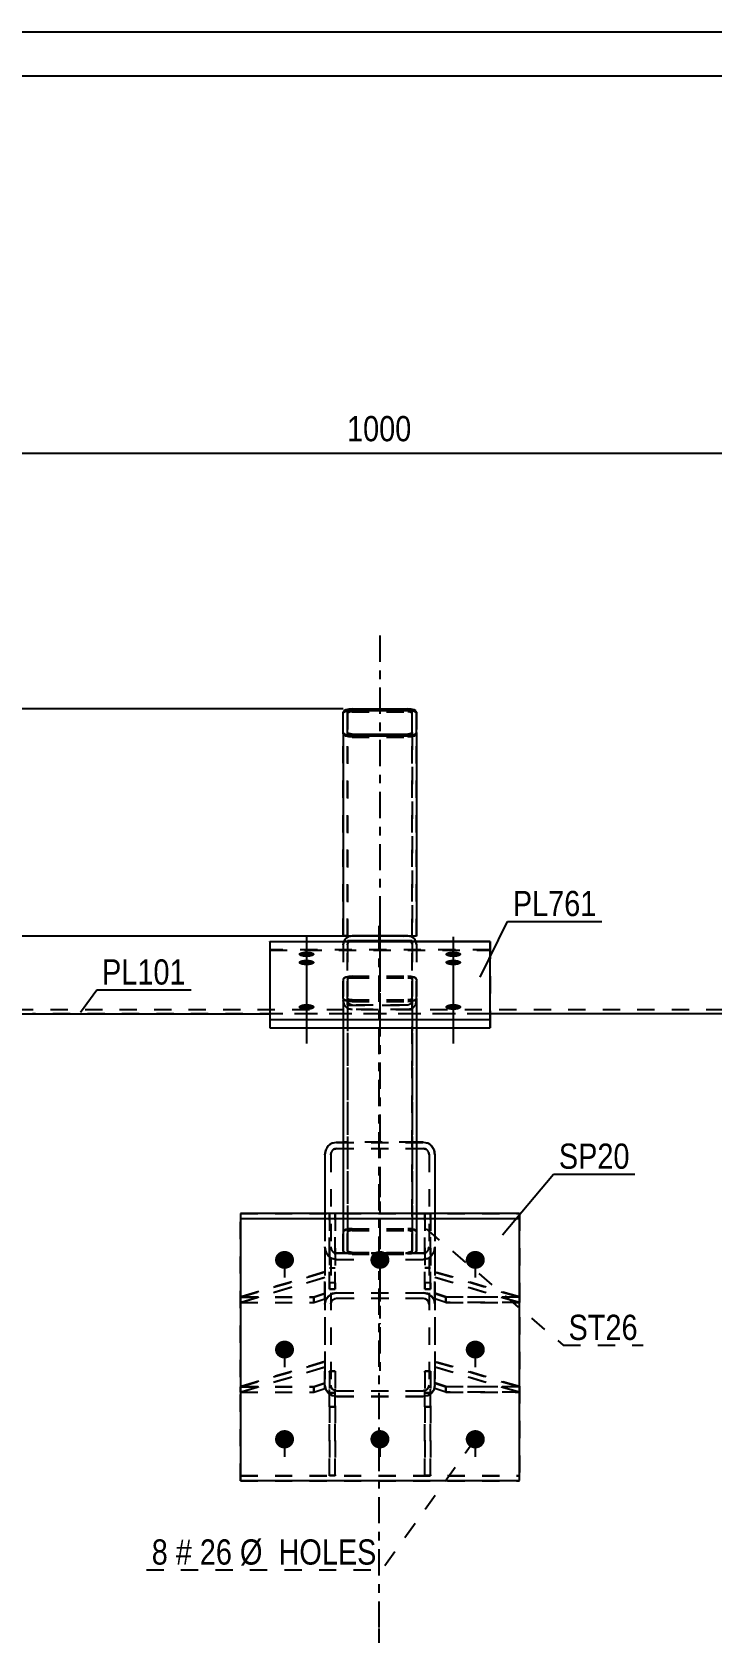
# Model space of a CAD drawing. Header units: millimetres. Extents: x -160 to 681, y -274 to 320.
# Drawn here: x -39.4 to 37.8, y 138.3 to 320 of the extents above; entities that cross this region are included whole.
import ezdxf

# ---------------------------------------------------------------- set-up
doc = ezdxf.new("R2010")
doc.units = ezdxf.units.MM
doc.linetypes.add('DXK_LINE_DOT2', pattern=[3.9198, 1.9599, -1.9599])
doc.linetypes.add('DXK_LINE_DOT3', pattern=[5.9187, 2.979, -0.9799, 0.9799, -0.9799])
doc.styles.add('Arial Narrow', font='ARIALN.TTF', dxfattribs={"height": 0.2})

# ---------------------------------------------------------------- blocks, each defined once
blk = doc.blocks.new('Unknown-284857079-1134')
at = {"color": 5, "linetype": 'Continuous'}
for p, q in [((680.94, 319.99), (-160.06, 319.99)), ((675.94, 314.99), (-155.06, 314.99))]:
    blk.add_line(p, q, dxfattribs=at)
blk = doc.blocks.new('Part-284857079-4308 - 4104')
at = {"color": 7, "linetype": 'DXK_LINE_DOT3'}
for p, q in [((0, 138.88), (0, 218.55)), ((0, 41.77), (0, 138.78))]:
    blk.add_line(p, q, dxfattribs=at)
at = {"color": 7, "linetype": 'DXK_LINE_DOT2'}
for p, q in [((-40.5, 208.55), (-39.37, 208.55)), ((12.58, 208.55), (-12.42, 208.55))]:
    blk.add_line(p, q, dxfattribs=at)
at = {"color": 2, "linetype": 'Continuous'}
for p, q in [((-39.37, 208.55), (-37.67, 208.55)), ((-37.67, 208.55), (-12.42, 208.55)), ((39.37, 208.55), (12.58, 208.55))]:
    blk.add_line(p, q, dxfattribs=at)
blk = doc.blocks.new('Part-284857079-4116 - 4104')
at = {"color": 2, "linetype": 'Continuous'}
for p, q in [((15.91, 185.89), (-15.76, 185.89)), ((-15.76, 185.89), (-15.76, 155.56)), ((15.91, 155.56), (15.91, 185.89)), ((-15.76, 185.32), (15.91, 185.32)), ((-15.76, 155.56), (15.91, 155.56))]:
    blk.add_line(p, q, dxfattribs=at)
at = {"color": 7, "linetype": 'DXK_LINE_DOT2'}
blk.add_line((-15.76, 156.13), (15.91, 156.13), dxfattribs=at)
blk = doc.blocks.new('Bolt-284857079-4117 - 4104')
at = {"linetype": 'Continuous'}
for points in [[(-10.76, 181.64), (-10.53, 181.61), (-10.32, 181.55), (-10.12, 181.44), (-9.95, 181.3), (-9.82, 181.13), (-9.73, 180.93), (-9.68, 180.72), (-9.68, 180.51), (-9.73, 180.3), (-9.82, 180.11), (-9.95, 179.94), (-10.12, 179.79), (-10.32, 179.69), (-10.53, 179.62), (-10.76, 179.6), (-10.98, 179.62), (-11.2, 179.69), (-11.39, 179.79), (-11.56, 179.94), (-11.7, 180.11), (-11.79, 180.3), (-11.83, 180.51), (-11.83, 180.72), (-11.79, 180.93), (-11.7, 181.13), (-11.56, 181.3), (-11.39, 181.44), (-11.2, 181.55), (-10.98, 181.61)], [(0.08, 181.64), (0.3, 181.61), (0.52, 181.55), (0.71, 181.44), (0.88, 181.3), (1.01, 181.13), (1.11, 180.93), (1.15, 180.72), (1.15, 180.51), (1.11, 180.3), (1.01, 180.11), (0.88, 179.94), (0.71, 179.79), (0.52, 179.69), (0.3, 179.62), (0.08, 179.6), (-0.15, 179.62), (-0.36, 179.69), (-0.56, 179.79), (-0.73, 179.94), (-0.86, 180.11), (-0.95, 180.3), (-1, 180.51), (-1, 180.72), (-0.95, 180.93), (-0.86, 181.13), (-0.73, 181.3), (-0.56, 181.44), (-0.36, 181.55), (-0.15, 181.61)], [(10.91, 181.64), (11.13, 181.61), (11.35, 181.55), (11.55, 181.44), (11.71, 181.3), (11.85, 181.13), (11.94, 180.93), (11.99, 180.72), (11.99, 180.51), (11.94, 180.3), (11.85, 180.11), (11.71, 179.94), (11.55, 179.79), (11.35, 179.69), (11.13, 179.62), (10.91, 179.6), (10.68, 179.62), (10.47, 179.69), (10.27, 179.79), (10.1, 179.94), (9.97, 180.11), (9.88, 180.3), (9.83, 180.51), (9.83, 180.72), (9.88, 180.93), (9.97, 181.13), (10.1, 181.3), (10.27, 181.44), (10.47, 181.55), (10.68, 181.61)], [(-10.76, 171.46), (-10.53, 171.43), (-10.32, 171.37), (-10.12, 171.26), (-9.95, 171.12), (-9.82, 170.95), (-9.73, 170.75), (-9.68, 170.54), (-9.68, 170.33), (-9.73, 170.12), (-9.82, 169.93), (-9.95, 169.76), (-10.12, 169.61), (-10.32, 169.51), (-10.53, 169.44), (-10.76, 169.42), (-10.98, 169.44), (-11.2, 169.51), (-11.39, 169.61), (-11.56, 169.76), (-11.7, 169.93), (-11.79, 170.12), (-11.83, 170.33), (-11.83, 170.54), (-11.79, 170.75), (-11.7, 170.95), (-11.56, 171.12), (-11.39, 171.26), (-11.2, 171.37), (-10.98, 171.43)], [(10.91, 171.46), (11.13, 171.43), (11.35, 171.37), (11.55, 171.26), (11.71, 171.12), (11.85, 170.95), (11.94, 170.75), (11.99, 170.54), (11.99, 170.33), (11.94, 170.12), (11.85, 169.93), (11.71, 169.76), (11.55, 169.61), (11.35, 169.51), (11.13, 169.44), (10.91, 169.42), (10.68, 169.44), (10.47, 169.51), (10.27, 169.61), (10.1, 169.76), (9.97, 169.93), (9.88, 170.12), (9.83, 170.33), (9.83, 170.54), (9.88, 170.75), (9.97, 170.95), (10.1, 171.12), (10.27, 171.26), (10.47, 171.37), (10.68, 171.43)], [(-10.76, 161.3), (-10.53, 161.28), (-10.32, 161.21), (-10.12, 161.1), (-9.95, 160.96), (-9.82, 160.78), (-9.73, 160.58), (-9.68, 160.37), (-9.68, 160.15), (-9.73, 159.94), (-9.82, 159.74), (-9.95, 159.56), (-10.12, 159.41), (-10.32, 159.3), (-10.53, 159.24), (-10.76, 159.21), (-10.98, 159.24), (-11.2, 159.3), (-11.39, 159.41), (-11.56, 159.56), (-11.7, 159.74), (-11.79, 159.94), (-11.83, 160.15), (-11.83, 160.37), (-11.79, 160.58), (-11.7, 160.78), (-11.56, 160.96), (-11.39, 161.1), (-11.2, 161.21), (-10.98, 161.28)], [(0.08, 161.3), (0.3, 161.28), (0.52, 161.21), (0.71, 161.1), (0.88, 160.96), (1.01, 160.78), (1.11, 160.58), (1.15, 160.37), (1.15, 160.15), (1.11, 159.94), (1.01, 159.74), (0.88, 159.56), (0.71, 159.41), (0.52, 159.3), (0.3, 159.24), (0.08, 159.21), (-0.15, 159.24), (-0.36, 159.3), (-0.56, 159.41), (-0.73, 159.56), (-0.86, 159.74), (-0.95, 159.94), (-1, 160.15), (-1, 160.37), (-0.95, 160.58), (-0.86, 160.78), (-0.73, 160.96), (-0.56, 161.1), (-0.36, 161.21), (-0.15, 161.28)], [(10.91, 161.3), (11.13, 161.28), (11.35, 161.21), (11.55, 161.1), (11.71, 160.96), (11.85, 160.78), (11.94, 160.58), (11.99, 160.37), (11.99, 160.15), (11.94, 159.94), (11.85, 159.74), (11.71, 159.56), (11.55, 159.41), (11.35, 159.3), (11.13, 159.24), (10.91, 159.21), (10.68, 159.24), (10.47, 159.3), (10.27, 159.41), (10.1, 159.56), (9.97, 159.74), (9.88, 159.94), (9.83, 160.15), (9.83, 160.37), (9.88, 160.58), (9.97, 160.78), (10.1, 160.96), (10.27, 161.1), (10.47, 161.21), (10.68, 161.28)]]:
    blk.add_hatch(color=1, dxfattribs=at).paths.add_polyline_path(points)
at = {"color": 1, "linetype": 'Continuous'}
for p, q in [((-10.76, 181.62), (-10.76, 178.62)), ((0.08, 181.62), (0.08, 178.62)), ((10.91, 181.62), (10.91, 178.62)), ((-10.76, 171.44), (-10.76, 168.44)), ((10.91, 171.44), (10.91, 168.44)), ((-10.76, 161.26), (-10.76, 158.26)), ((0.08, 161.26), (0.08, 158.26)), ((10.91, 161.26), (10.91, 158.26))]:
    blk.add_line(p, q, dxfattribs=at)
blk = doc.blocks.new('Part-284857079-4194 - 4104')
at = {"color": 2, "linetype": 'Continuous'}
for p, q in [((-6.17, 192.56), (-6.07, 193.11)), ((-5.35, 193.87), (-4.84, 193.98)), ((-4.84, 193.98), (-4.09, 193.98)), ((4.99, 193.98), (4.24, 193.98)), ((4.99, 193.98), (5.5, 193.87)), ((6.22, 193.11), (6.33, 192.56)), ((-6.17, 192.56), (-6.17, 185.89)), ((6.33, 192.56), (6.33, 185.89))]:
    blk.add_line(p, q, dxfattribs=at)
at = {"color": 7, "linetype": 'DXK_LINE_DOT2'}
for p, q in [((-5.46, 192.84), (-5.51, 192.56)), ((-4.84, 193.27), (-5.1, 193.22)), ((-4.84, 193.27), (4.99, 193.27)), ((4.24, 193.98), (-4.09, 193.98)), ((5.25, 193.22), (4.99, 193.27)), ((5.66, 192.56), (5.61, 192.84)), ((-5.51, 192.56), (-5.51, 166.39)), ((5.66, 192.56), (5.66, 166.39)), ((-6.17, 185.89), (-6.17, 166.39)), ((6.33, 185.89), (6.33, 166.39)), ((-6.07, 181.56), (-6.17, 182.1)), ((-5.51, 182.1), (-5.46, 181.83)), ((5.61, 181.83), (5.66, 182.1)), ((6.33, 182.1), (6.22, 181.56)), ((-4.84, 180.68), (-5.35, 180.79)), ((-5.1, 181.44), (-4.84, 181.39)), ((4.99, 181.39), (-4.84, 181.39)), ((-4.84, 180.68), (4.99, 180.68)), ((4.99, 181.39), (5.25, 181.44)), ((5.5, 180.79), (4.99, 180.68)), ((-5.78, 176.51), (-6.07, 176.11)), ((-5.35, 176.79), (-5.78, 176.51)), ((-4.84, 176.88), (-5.35, 176.79)), ((-4.84, 176.88), (4.99, 176.88)), ((5.5, 176.79), (4.99, 176.88)), ((5.94, 176.51), (5.5, 176.79)), ((6.22, 176.11), (5.94, 176.51)), ((-6.07, 176.11), (-6.17, 175.63)), ((-5.51, 175.63), (-5.46, 175.87)), ((-5.46, 175.87), (-5.31, 176.07)), ((-5.31, 176.07), (-5.1, 176.21)), ((-5.1, 176.21), (-4.84, 176.26)), ((-4.84, 176.26), (4.99, 176.26)), ((4.99, 176.26), (5.25, 176.21)), ((5.25, 176.21), (5.46, 176.07)), ((5.46, 176.07), (5.61, 175.87)), ((5.61, 175.87), (5.66, 175.63)), ((6.33, 175.63), (6.22, 176.11)), ((-6.17, 166.39), (-6.07, 165.91)), ((-6.07, 165.91), (-5.78, 165.5)), ((-5.78, 165.5), (-5.35, 165.23)), ((-5.46, 166.15), (-5.51, 166.39)), ((-5.31, 165.95), (-5.46, 166.15)), ((-5.1, 165.81), (-5.31, 165.95)), ((-4.84, 165.76), (-5.1, 165.81)), ((-4.84, 165.76), (4.99, 165.76)), ((5.25, 165.81), (4.99, 165.76)), ((5.46, 165.95), (5.25, 165.81)), ((5.61, 166.15), (5.46, 165.95)), ((5.5, 165.23), (5.94, 165.5)), ((5.66, 166.39), (5.61, 166.15)), ((5.94, 165.5), (6.22, 165.91)), ((6.22, 165.91), (6.33, 166.39)), ((-5.35, 165.23), (-4.84, 165.14)), ((-4.84, 165.14), (4.99, 165.14)), ((4.99, 165.14), (5.5, 165.23))]:
    blk.add_line(p, q, dxfattribs=at)
at = {"color": 2, "linetype": 'Continuous'}
for centre, start, end in [((-4.78, 192.62), 114.32, 159.2417), ((4.93, 192.62), 20.7583, 65.68)]:
    blk.add_arc(centre, 1.38, start, end, dxfattribs=at)
at = {"color": 7, "linetype": 'DXK_LINE_DOT2'}
for centre, radius, start, end in [((-4.81, 192.59), 0.69, 114.32, 159.2417), ((4.96, 192.59), 0.69, 20.7583, 65.68), ((-4.81, 182.07), 0.69, 200.7583, 245.68), ((4.96, 182.07), 0.69, 294.32, 339.2417), ((-4.78, 182.05), 1.38, 200.7583, 245.68), ((4.93, 182.05), 1.38, 294.32, 339.2417)]:
    blk.add_arc(centre, radius, start, end, dxfattribs=at)
blk = doc.blocks.new('Part-284857079-4362 - 4104')
at = {"color": 7, "linetype": 'DXK_LINE_DOT2'}
for p, q in [((-6.17, 169.08), (-15.76, 166.23)), ((-6.17, 166.03), (-6.17, 169.08)), ((-15.76, 165.61), (-6.17, 168.46)), ((-15.76, 166.23), (-7.42, 166.23)), ((-15.76, 166.23), (-15.76, 165.61)), ((-15.76, 165.61), (-7.42, 165.61)), ((-7.42, 166.23), (-6.17, 166.66)), ((-7.42, 166.23), (-7.42, 165.61)), ((-7.42, 165.61), (-6.17, 166.03))]:
    blk.add_line(p, q, dxfattribs=at)
blk = doc.blocks.new('Bolt-284857079-4241 - 4104')
at = {"color": 1, "linetype": 'DXK_LINE_DOT2'}
for p, q in [((-10.76, 181.6), (-10.76, 178.61)), ((0.08, 181.6), (0.08, 178.61)), ((10.91, 181.6), (10.91, 178.61)), ((-10.76, 171.42), (-10.76, 168.43)), ((10.91, 171.42), (10.91, 168.43)), ((-10.76, 161.24), (-10.76, 158.25)), ((0.08, 161.24), (0.08, 158.25)), ((10.91, 161.24), (10.91, 158.25))]:
    blk.add_line(p, q, dxfattribs=at)
blk = doc.blocks.new('Part-284857079-4430 - 4104')
at = {"color": 2, "linetype": 'Continuous'}
for p, q in [((-12.42, 216.74), (-4.02, 216.74)), ((-12.42, 216.73), (-12.42, 216.74)), ((12.58, 216.74), (4.17, 216.74)), ((12.58, 216.73), (12.58, 216.74))]:
    blk.add_line(p, q, dxfattribs=at)
at = {"color": 7, "linetype": 'DXK_LINE_DOT2'}
for p, q in [((-12.42, 216.74), (-12.42, 206.96)), ((4.17, 216.74), (-4.02, 216.74)), ((12.58, 216.74), (12.58, 206.96)), ((12.58, 215.8), (-12.42, 215.8)), ((-12.42, 207.9), (12.58, 207.9)), ((-12.42, 206.96), (12.58, 206.96))]:
    blk.add_line(p, q, dxfattribs=at)
blk = doc.blocks.new('Part-284857079-4321 - 4104')
at = {"color": 7, "linetype": 'DXK_LINE_DOT2'}
for p, q in [((-15.76, 155.54), (-15.76, 185.87)), ((-15.76, 185.87), (15.91, 185.87)), ((15.91, 185.87), (15.91, 155.54)), ((-15.76, 185.3), (15.91, 185.3)), ((-15.76, 156.11), (15.91, 156.11)), ((-15.76, 155.54), (15.91, 155.54))]:
    blk.add_line(p, q, dxfattribs=at)
blk = doc.blocks.new('Part-284857079-4452 - 4104')
at = {"color": 2, "linetype": 'Continuous'}
for p, q in [((-3.59, 216.73), (-3.59, 216.89)), ((-3.59, 216.89), (3.74, 216.89)), ((3.74, 216.89), (3.74, 216.73))]:
    blk.add_line(p, q, dxfattribs=at)
at = {"color": 7, "linetype": 'DXK_LINE_DOT2'}
for p, q in [((-3.59, 216.73), (-3.59, 209.55)), ((3.74, 216.73), (3.74, 209.55)), ((-3.55, 209.55), (-3.59, 209.55)), ((-3.59, 209.55), (3.74, 209.55))]:
    blk.add_line(p, q, dxfattribs=at)
blk = doc.blocks.new('Part-284857079-4323 - 4104')
at = {"color": 7, "linetype": 'DXK_LINE_DOT2'}
for p, q in [((-6.07, 193.09), (-6.17, 192.55)), ((-5.51, 192.55), (-5.46, 192.82)), ((-4.84, 193.96), (-5.35, 193.86)), ((-5.1, 193.2), (-4.84, 193.25)), ((-4.84, 193.96), (4.99, 193.96)), ((-4.84, 193.25), (4.99, 193.25)), ((5.5, 193.86), (4.99, 193.96)), ((4.99, 193.25), (5.25, 193.2)), ((5.61, 192.82), (5.66, 192.55)), ((6.33, 192.55), (6.22, 193.09)), ((-6.17, 192.55), (-6.17, 166.37)), ((-5.51, 192.55), (-5.51, 166.37)), ((5.66, 192.55), (5.66, 166.37)), ((6.33, 192.55), (6.33, 166.37)), ((-6.17, 182.08), (-6.07, 181.54)), ((-5.46, 181.81), (-5.51, 182.08)), ((5.66, 182.08), (5.61, 181.81)), ((6.22, 181.54), (6.33, 182.08)), ((-5.35, 180.77), (-4.84, 180.66)), ((-4.84, 181.37), (-5.1, 181.43)), ((-4.84, 181.37), (4.99, 181.37)), ((-4.84, 180.66), (4.99, 180.66)), ((5.25, 181.43), (4.99, 181.37)), ((4.99, 180.66), (5.5, 180.77)), ((-6.07, 176.09), (-5.78, 176.5)), ((-5.78, 176.5), (-5.35, 176.77)), ((-5.35, 176.77), (-4.84, 176.86)), ((-4.84, 176.86), (4.99, 176.86)), ((4.99, 176.86), (5.5, 176.77)), ((5.5, 176.77), (5.94, 176.5)), ((5.94, 176.5), (6.22, 176.09)), ((-6.17, 175.61), (-6.07, 176.09)), ((-5.46, 175.85), (-5.51, 175.61)), ((-5.31, 176.05), (-5.46, 175.85)), ((-5.1, 176.19), (-5.31, 176.05)), ((-4.84, 176.24), (-5.1, 176.19)), ((4.99, 176.24), (-4.84, 176.24)), ((5.25, 176.19), (4.99, 176.24)), ((5.46, 176.05), (5.25, 176.19)), ((5.61, 175.85), (5.46, 176.05)), ((5.66, 175.61), (5.61, 175.85)), ((6.22, 176.09), (6.33, 175.61)), ((-6.07, 165.89), (-6.17, 166.37)), ((-5.78, 165.48), (-6.07, 165.89)), ((-5.35, 165.21), (-5.78, 165.48)), ((-5.51, 166.37), (-5.46, 166.13)), ((-5.46, 166.13), (-5.31, 165.93)), ((-5.31, 165.93), (-5.1, 165.79)), ((-5.1, 165.79), (-4.84, 165.74)), ((-4.84, 165.74), (4.99, 165.74)), ((4.99, 165.74), (5.25, 165.79)), ((5.25, 165.79), (5.46, 165.93)), ((5.46, 165.93), (5.61, 166.13)), ((5.94, 165.48), (5.5, 165.21)), ((5.61, 166.13), (5.66, 166.37)), ((6.22, 165.89), (5.94, 165.48)), ((6.33, 166.37), (6.22, 165.89)), ((-4.84, 165.12), (-5.35, 165.21)), ((-4.84, 165.12), (4.99, 165.12)), ((5.5, 165.21), (4.99, 165.12))]:
    blk.add_line(p, q, dxfattribs=at)
at = {"color": 7, "linetype": 'DXK_LINE_DOT3'}
blk.add_line((0.08, 190.73), (0.08, 167.57), dxfattribs=at)
at = {"color": 7, "linetype": 'DXK_LINE_DOT2'}
for centre, radius, start, end in [((-4.78, 192.6), 1.38, 114.32, 159.2417), ((-4.81, 192.57), 0.69, 114.32, 159.2417), ((4.96, 192.57), 0.69, 20.7583, 65.68), ((4.93, 192.6), 1.38, 20.7583, 65.68), ((-4.81, 182.05), 0.69, 200.7583, 245.68), ((4.96, 182.05), 0.69, 294.32, 339.2417), ((-4.78, 182.03), 1.38, 200.7583, 245.68), ((4.93, 182.03), 1.38, 294.32, 339.2417)]:
    blk.add_arc(centre, radius, start, end, dxfattribs=at)
blk = doc.blocks.new('Part-284857079-4338 - 4104')
at = {"color": 7, "linetype": 'DXK_LINE_DOT2'}
for p, q in [((-41.25, 209.05), (41.25, 209.05)), ((39.37, 208.55), (-39.37, 208.55))]:
    blk.add_line(p, q, dxfattribs=at)
at = {"color": 2, "linetype": 'Continuous'}
blk.add_line((-41.25, 208.55), (-39.37, 208.55), dxfattribs=at)
blk = doc.blocks.new('Part-284857079-4347 - 4104')
at = {"color": 7, "linetype": 'DXK_LINE_DOT2'}
for p, q in [((5.16, 156.11), (5.16, 167.97)), ((5.16, 167.97), (5.83, 167.97)), ((5.83, 167.97), (5.83, 156.11)), ((5.16, 165.54), (5.83, 165.54)), ((5.16, 163.94), (5.83, 163.94)), ((5.83, 156.11), (5.16, 156.11))]:
    blk.add_line(p, q, dxfattribs=at)
blk = doc.blocks.new('Part-284857079-4348 - 4104')
at = {"color": 7, "linetype": 'DXK_LINE_DOT2'}
for p, q in [((-5.67, 156.11), (-5.67, 167.97)), ((-5.67, 167.97), (-5.01, 167.97)), ((-5.01, 167.97), (-5.01, 156.11)), ((-5.67, 165.54), (-5.01, 165.54)), ((-5.67, 163.94), (-5.01, 163.94)), ((-5.01, 156.11), (-5.67, 156.11))]:
    blk.add_line(p, q, dxfattribs=at)
blk = doc.blocks.new('Part-284857079-4361 - 4104')
at = {"color": 7, "linetype": 'DXK_LINE_DOT2'}
for p, q in [((-6.17, 179.26), (-15.76, 176.41)), ((-15.76, 175.79), (-6.17, 178.64)), ((-6.17, 176.21), (-6.17, 179.26)), ((-15.76, 176.41), (-7.42, 176.41)), ((-15.76, 176.41), (-15.76, 175.79)), ((-7.42, 176.41), (-6.17, 176.84)), ((-7.42, 176.41), (-7.42, 175.79)), ((-15.76, 175.79), (-7.42, 175.79)), ((-7.42, 175.79), (-6.17, 176.21))]:
    blk.add_line(p, q, dxfattribs=at)
blk = doc.blocks.new('Part-284857079-4363 - 4104')
at = {"color": 2, "linetype": 'Continuous'}
blk.add_line((-5.01, 185.89), (-5.67, 185.89), dxfattribs=at)
at = {"color": 7, "linetype": 'DXK_LINE_DOT2'}
for p, q in [((-5.67, 185.89), (-5.67, 177.31)), ((-5.01, 177.31), (-5.01, 185.89)), ((-5.67, 179.73), (-5.01, 179.73)), ((-5.67, 178.06), (-5.01, 178.06)), ((-5.67, 177.31), (-5.01, 177.31))]:
    blk.add_line(p, q, dxfattribs=at)
blk = doc.blocks.new('Part-284857079-4364 - 4104')
at = {"color": 2, "linetype": 'Continuous'}
blk.add_line((5.83, 185.89), (5.16, 185.89), dxfattribs=at)
at = {"color": 7, "linetype": 'DXK_LINE_DOT2'}
for p, q in [((5.16, 185.89), (5.16, 177.31)), ((5.83, 177.31), (5.83, 185.89)), ((5.16, 179.73), (5.83, 179.73)), ((5.16, 178.06), (5.83, 178.06)), ((5.16, 177.31), (5.83, 177.31))]:
    blk.add_line(p, q, dxfattribs=at)
blk = doc.blocks.new('Part-284857079-4365 - 4104')
at = {"color": 7, "linetype": 'DXK_LINE_DOT2'}
for p, q in [((-5.01, 167.99), (-5.67, 167.99)), ((-5.67, 167.99), (-5.67, 156.13)), ((-5.01, 156.13), (-5.01, 167.99)), ((-5.67, 165.56), (-5.01, 165.56)), ((-5.67, 163.96), (-5.01, 163.96)), ((-5.01, 156.13), (-5.67, 156.13))]:
    blk.add_line(p, q, dxfattribs=at)
blk = doc.blocks.new('Part-284857079-4366 - 4104')
at = {"color": 7, "linetype": 'DXK_LINE_DOT2'}
for p, q in [((5.83, 167.99), (5.16, 167.99)), ((5.16, 167.99), (5.16, 156.13)), ((5.83, 156.13), (5.83, 167.99)), ((5.16, 165.56), (5.83, 165.56)), ((5.16, 163.96), (5.83, 163.96)), ((5.83, 156.13), (5.16, 156.13))]:
    blk.add_line(p, q, dxfattribs=at)
blk = doc.blocks.new('Bolt-284857079-4384 - 4104')
at = {"linetype": 'Continuous'}
blk.add_hatch(color=1, dxfattribs=at).paths.add_polyline_path([(8.41, 214.7), (8.6, 214.69), (8.78, 214.67), (8.95, 214.64), (9.09, 214.59), (9.2, 214.54), (9.28, 214.48), (9.32, 214.41), (9.32, 214.34), (9.28, 214.28), (9.2, 214.21), (9.09, 214.16), (8.95, 214.11), (8.78, 214.08), (8.6, 214.06), (8.41, 214.05), (8.22, 214.06), (8.04, 214.08), (7.87, 214.11), (7.73, 214.16), (7.62, 214.21), (7.54, 214.28), (7.5, 214.34), (7.5, 214.41), (7.54, 214.48), (7.62, 214.54), (7.73, 214.59), (7.87, 214.64), (8.04, 214.67), (8.22, 214.69)])
at = {"color": 1, "linetype": 'Continuous'}
blk.add_line((8.41, 217.27), (8.41, 211.17), dxfattribs=at)
at = {"color": 1, "linetype": 'DXK_LINE_DOT2'}
blk.add_line((8.41, 211.28), (8.41, 205.18), dxfattribs=at)
blk = doc.blocks.new('Part-284857079-4395 - 4104')
at = {"color": 7, "linetype": 'DXK_LINE_DOT2'}
for p, q in [((-15.76, 176.39), (-6.17, 179.24)), ((-6.17, 178.62), (-15.76, 175.77)), ((-6.17, 176.19), (-6.17, 179.24)), ((-15.76, 175.77), (-15.76, 176.39)), ((-15.76, 176.39), (-7.42, 176.39)), ((-7.42, 176.39), (-6.17, 176.82)), ((-7.42, 175.77), (-7.42, 176.39)), ((-15.76, 175.77), (-7.42, 175.77)), ((-7.42, 175.77), (-6.17, 176.19))]:
    blk.add_line(p, q, dxfattribs=at)
blk = doc.blocks.new('Part-284857079-4396 - 4104')
at = {"color": 7, "linetype": 'DXK_LINE_DOT2'}
for p, q in [((-15.76, 166.21), (-6.17, 169.06)), ((-6.17, 166.01), (-6.17, 169.06)), ((-6.17, 168.44), (-15.76, 165.59)), ((-15.76, 165.59), (-15.76, 166.21)), ((-15.76, 166.21), (-7.42, 166.21)), ((-15.76, 165.59), (-7.42, 165.59)), ((-7.42, 166.21), (-6.17, 166.64)), ((-7.42, 165.59), (-7.42, 166.21)), ((-7.42, 165.59), (-6.17, 166.01))]:
    blk.add_line(p, q, dxfattribs=at)
blk = doc.blocks.new('Part-284857079-4397 - 4104')
at = {"color": 7, "linetype": 'DXK_LINE_DOT2'}
for p, q in [((6.33, 176.19), (6.33, 179.24)), ((6.33, 179.24), (15.91, 176.39)), ((15.91, 175.77), (6.33, 178.62)), ((6.33, 176.82), (7.58, 176.39)), ((15.91, 176.39), (7.58, 176.39)), ((7.58, 176.39), (7.58, 175.77)), ((15.91, 176.39), (15.91, 175.77)), ((7.58, 175.77), (6.33, 176.19)), ((7.58, 175.77), (15.91, 175.77))]:
    blk.add_line(p, q, dxfattribs=at)
blk = doc.blocks.new('Part-284857079-4398 - 4104')
at = {"color": 7, "linetype": 'DXK_LINE_DOT2'}
for p, q in [((6.33, 166.01), (6.33, 169.06)), ((6.33, 169.06), (15.91, 166.21)), ((15.91, 165.59), (6.33, 168.44)), ((6.33, 166.64), (7.58, 166.21)), ((7.58, 165.59), (6.33, 166.01)), ((15.91, 166.21), (7.58, 166.21)), ((7.58, 166.21), (7.58, 165.59)), ((7.58, 165.59), (15.91, 165.59)), ((15.91, 166.21), (15.91, 165.59))]:
    blk.add_line(p, q, dxfattribs=at)
blk = doc.blocks.new('Part-284857079-4399 - 4104')
at = {"color": 7, "linetype": 'DXK_LINE_DOT2'}
for p, q in [((5.16, 177.29), (5.16, 185.87)), ((5.16, 185.87), (5.83, 185.87)), ((5.83, 185.87), (5.83, 177.29)), ((5.83, 179.71), (5.16, 179.71)), ((5.16, 178.04), (5.83, 178.04)), ((5.83, 177.29), (5.16, 177.29))]:
    blk.add_line(p, q, dxfattribs=at)
blk = doc.blocks.new('Part-284857079-4400 - 4104')
at = {"color": 7, "linetype": 'DXK_LINE_DOT2'}
for p, q in [((-5.67, 177.29), (-5.67, 185.87)), ((-5.01, 185.87), (-5.67, 185.87)), ((-5.01, 185.87), (-5.01, 177.29)), ((-5.67, 179.71), (-5.01, 179.71)), ((-5.67, 178.04), (-5.01, 178.04)), ((-5.01, 177.29), (-5.67, 177.29))]:
    blk.add_line(p, q, dxfattribs=at)
blk = doc.blocks.new('Part-284857079-4405 - 4104')
at = {"color": 7, "linetype": 'DXK_LINE_DOT2'}
for p, q in [((6.33, 176.21), (6.33, 179.26)), ((15.91, 176.41), (6.33, 179.26)), ((6.33, 178.64), (15.91, 175.79)), ((7.58, 176.41), (6.33, 176.84)), ((7.58, 175.79), (7.58, 176.41)), ((7.58, 176.41), (15.91, 176.41)), ((15.91, 175.79), (15.91, 176.41)), ((7.58, 175.79), (6.33, 176.21)), ((15.91, 175.79), (7.58, 175.79))]:
    blk.add_line(p, q, dxfattribs=at)
blk = doc.blocks.new('Part-284857079-4406 - 4104')
at = {"color": 7, "linetype": 'DXK_LINE_DOT2'}
for p, q in [((6.33, 166.03), (6.33, 169.08)), ((15.91, 166.23), (6.33, 169.08)), ((6.33, 168.46), (15.91, 165.61)), ((7.58, 166.23), (6.33, 166.66)), ((7.58, 165.61), (6.33, 166.03)), ((7.58, 165.61), (7.58, 166.23)), ((7.58, 166.23), (15.91, 166.23)), ((15.91, 165.61), (7.58, 165.61)), ((15.91, 165.61), (15.91, 166.23))]:
    blk.add_line(p, q, dxfattribs=at)
blk = doc.blocks.new('Bolt-284857079-4418 - 4104')
at = {"linetype": 'Continuous'}
for points in [[(8.41, 214.99), (8.22, 214.99), (8.04, 215.01), (7.87, 215.05), (7.73, 215.09), (7.62, 215.15), (7.54, 215.21), (7.5, 215.27), (7.5, 215.34), (7.54, 215.41), (7.62, 215.47), (7.73, 215.52), (7.87, 215.57), (8.04, 215.6), (8.22, 215.62), (8.41, 215.63), (8.6, 215.62), (8.78, 215.6), (8.95, 215.57), (9.09, 215.52), (9.2, 215.47), (9.28, 215.41), (9.32, 215.34), (9.32, 215.27), (9.28, 215.21), (9.2, 215.15), (9.09, 215.09), (8.95, 215.05), (8.78, 215.01), (8.6, 214.99)], [(8.41, 208.98), (8.22, 208.99), (8.04, 209.01), (7.87, 209.04), (7.73, 209.09), (7.62, 209.15), (7.54, 209.22), (7.5, 209.29), (7.5, 209.36), (7.54, 209.43), (7.62, 209.49), (7.73, 209.55), (7.87, 209.6), (8.04, 209.64), (8.22, 209.66), (8.41, 209.67), (8.6, 209.66), (8.78, 209.64), (8.95, 209.6), (9.09, 209.55), (9.2, 209.49), (9.28, 209.43), (9.32, 209.36), (9.32, 209.29), (9.28, 209.22), (9.2, 209.15), (9.09, 209.09), (8.95, 209.04), (8.78, 209.01), (8.6, 208.99)]]:
    blk.add_hatch(color=1, dxfattribs=at).paths.add_polyline_path(points)
at = {"color": 1, "linetype": 'Continuous'}
for p, q in [((8.41, 217.26), (8.41, 211.16)), ((8.41, 211.28), (8.41, 205.17))]:
    blk.add_line(p, q, dxfattribs=at)
blk = doc.blocks.new('Part-284857079-4429 - 4104')
at = {"color": 7, "linetype": 'DXK_LINE_DOT3'}
blk.add_line((0.08, 220.78), (0.08, 173.33), dxfattribs=at)
at = {"color": 7, "linetype": 'DXK_LINE_DOT2'}
for p, q in [((-4.01, 212.6), (-3.8, 212.71)), ((-3.8, 212.71), (-3.47, 212.79)), ((-3.47, 212.79), (-3.09, 212.81)), ((-3.28, 212.63), (-3.44, 212.59)), ((-3.09, 212.64), (-3.28, 212.63)), ((-3.09, 212.81), (3.24, 212.81)), ((-3.09, 212.64), (3.24, 212.64)), ((3.24, 212.81), (3.63, 212.79)), ((3.44, 212.63), (3.24, 212.64)), ((3.6, 212.59), (3.44, 212.63)), ((3.63, 212.79), (3.95, 212.71)), ((3.95, 212.71), (4.17, 212.6)), ((-4.09, 212.47), (-4.01, 212.6)), ((-4.09, 210.3), (-4.09, 212.47)), ((-4.09, 212.47), (-4.09, 183.81)), ((-3.55, 212.54), (-3.59, 212.47)), ((-3.59, 210.3), (-3.59, 212.47)), ((-3.59, 212.47), (-3.59, 183.81)), ((-3.44, 212.59), (-3.55, 212.54)), ((3.71, 212.54), (3.6, 212.59)), ((3.74, 212.47), (3.71, 212.54)), ((3.74, 210.3), (3.74, 212.47)), ((3.74, 212.47), (3.74, 183.81)), ((4.17, 212.6), (4.24, 212.47)), ((4.24, 210.3), (4.24, 212.47)), ((4.24, 212.47), (4.24, 183.81)), ((-4.09, 210.3), (-4.09, 181.64)), ((-4.01, 210.17), (-4.09, 210.3)), ((-3.8, 210.06), (-4.01, 210.17)), ((-3.47, 209.99), (-3.8, 210.06)), ((-3.59, 210.3), (-3.59, 181.64)), ((-3.59, 210.3), (-3.55, 210.24)), ((-3.55, 210.24), (-3.44, 210.18)), ((-3.09, 209.96), (-3.47, 209.99)), ((-3.44, 210.18), (-3.28, 210.15)), ((-3.28, 210.15), (-3.09, 210.13)), ((-3.09, 210.13), (3.24, 210.13)), ((-3.09, 209.96), (3.24, 209.96)), ((3.24, 210.13), (3.44, 210.15)), ((3.63, 209.99), (3.24, 209.96)), ((3.44, 210.15), (3.6, 210.18)), ((3.6, 210.18), (3.71, 210.24)), ((3.95, 210.06), (3.63, 209.99)), ((3.71, 210.24), (3.74, 210.3)), ((3.74, 181.64), (3.74, 210.3)), ((4.17, 210.17), (3.95, 210.06)), ((4.24, 210.3), (4.17, 210.17)), ((4.24, 210.3), (4.24, 181.64)), ((-4.01, 183.94), (-4.09, 183.81)), ((-4.09, 183.81), (-4.09, 181.64)), ((-3.8, 184.05), (-4.01, 183.94)), ((-3.47, 184.13), (-3.8, 184.05)), ((-3.59, 183.81), (-3.55, 183.88)), ((-3.59, 181.64), (-3.59, 183.81)), ((-3.55, 183.88), (-3.44, 183.93)), ((-3.09, 184.15), (-3.47, 184.13)), ((-3.44, 183.93), (-3.28, 183.97)), ((-3.28, 183.97), (-3.09, 183.98)), ((-3.09, 184.15), (3.24, 184.15)), ((-3.09, 183.98), (3.24, 183.98)), ((3.63, 184.13), (3.24, 184.15)), ((3.24, 183.98), (3.43, 183.97)), ((3.43, 183.97), (3.6, 183.93)), ((3.6, 183.93), (3.7, 183.88)), ((3.95, 184.05), (3.63, 184.13)), ((3.7, 183.88), (3.74, 183.81)), ((3.74, 183.81), (3.74, 181.64)), ((4.17, 183.94), (3.95, 184.05)), ((4.24, 183.81), (4.17, 183.94)), ((4.24, 183.81), (4.24, 181.64)), ((-4.09, 181.64), (-4.01, 181.51)), ((-4.01, 181.51), (-3.8, 181.4)), ((-3.8, 181.4), (-3.47, 181.33)), ((-3.55, 181.58), (-3.59, 181.64)), ((-3.44, 181.52), (-3.55, 181.58)), ((-3.47, 181.33), (-3.09, 181.3)), ((-3.28, 181.49), (-3.44, 181.52)), ((-3.09, 181.47), (-3.28, 181.49)), ((-3.09, 181.47), (3.24, 181.47)), ((-3.09, 181.3), (3.24, 181.3)), ((3.43, 181.48), (3.24, 181.47)), ((3.24, 181.3), (3.63, 181.33)), ((3.6, 181.52), (3.43, 181.48)), ((3.7, 181.58), (3.6, 181.52)), ((3.63, 181.33), (3.95, 181.4)), ((3.74, 181.64), (3.7, 181.58)), ((3.95, 181.4), (4.17, 181.51)), ((4.17, 181.51), (4.24, 181.64))]:
    blk.add_line(p, q, dxfattribs=at)
blk = doc.blocks.new('Part-284857079-4431 - 4104')
at = {"color": 7, "linetype": 'DXK_LINE_DOT3'}
blk.add_line((0.08, 220.78), (0.08, 173.31), dxfattribs=at)
at = {"color": 7, "linetype": 'DXK_LINE_DOT2'}
for p, q in [((-3.8, 212.71), (-4.01, 212.59)), ((-3.47, 212.78), (-3.8, 212.71)), ((-3.09, 212.81), (-3.47, 212.78)), ((-3.44, 212.58), (-3.28, 212.62)), ((-3.28, 212.62), (-3.09, 212.63)), ((-3.09, 212.81), (3.24, 212.81)), ((-3.09, 212.63), (3.24, 212.63)), ((3.63, 212.78), (3.24, 212.81)), ((3.24, 212.63), (3.44, 212.62)), ((3.44, 212.62), (3.6, 212.58)), ((3.95, 212.71), (3.63, 212.78)), ((4.17, 212.59), (3.95, 212.71)), ((-4.01, 212.59), (-4.09, 212.46)), ((-4.09, 210.3), (-4.09, 212.46)), ((-4.09, 212.46), (-4.09, 183.79)), ((-3.59, 212.46), (-3.55, 212.53)), ((-3.59, 210.3), (-3.59, 212.46)), ((-3.59, 212.46), (-3.59, 183.79)), ((-3.55, 212.53), (-3.44, 212.58)), ((3.6, 212.58), (3.71, 212.53)), ((3.71, 212.53), (3.74, 212.46)), ((3.74, 210.3), (3.74, 212.46)), ((3.74, 212.46), (3.74, 183.79)), ((4.24, 212.46), (4.17, 212.59)), ((4.24, 210.3), (4.24, 212.46)), ((4.24, 212.46), (4.24, 183.79)), ((-4.09, 210.3), (-4.09, 206.96)), ((-4.09, 210.3), (-4.01, 210.17)), ((-4.01, 210.17), (-3.8, 210.06)), ((-3.8, 210.06), (-3.47, 209.98)), ((-3.59, 210.3), (-3.59, 181.63)), ((-3.55, 210.23), (-3.59, 210.3)), ((-3.44, 210.18), (-3.55, 210.23)), ((-3.47, 209.98), (-3.09, 209.96)), ((-3.28, 210.14), (-3.44, 210.18)), ((-3.09, 210.13), (-3.28, 210.14)), ((-3.09, 210.13), (3.24, 210.13)), ((-3.09, 209.96), (3.24, 209.96)), ((3.44, 210.14), (3.24, 210.13)), ((3.24, 209.96), (3.63, 209.98)), ((3.6, 210.18), (3.44, 210.14)), ((3.71, 210.23), (3.6, 210.18)), ((3.63, 209.98), (3.95, 210.06)), ((3.74, 210.3), (3.71, 210.23)), ((3.74, 210.3), (3.74, 181.63)), ((3.95, 210.06), (4.17, 210.17)), ((4.17, 210.17), (4.24, 210.3)), ((4.24, 210.3), (4.24, 206.96)), ((-4.09, 185.89), (-4.09, 181.63)), ((4.24, 185.89), (4.24, 181.63)), ((-4.09, 183.79), (-4.01, 183.92)), ((-4.09, 181.63), (-4.09, 183.79)), ((-4.01, 183.92), (-3.8, 184.03)), ((-3.8, 184.03), (-3.47, 184.11)), ((-3.55, 183.86), (-3.59, 183.79)), ((-3.59, 183.79), (-3.59, 181.63)), ((-3.44, 183.91), (-3.55, 183.86)), ((-3.47, 184.11), (-3.09, 184.13)), ((-3.28, 183.95), (-3.44, 183.91)), ((-3.09, 183.96), (-3.28, 183.95)), ((-3.09, 184.13), (3.24, 184.13)), ((-3.09, 183.96), (3.24, 183.96)), ((3.24, 184.13), (3.63, 184.11)), ((3.43, 183.95), (3.24, 183.96)), ((3.6, 183.91), (3.43, 183.95)), ((3.7, 183.86), (3.6, 183.91)), ((3.63, 184.11), (3.95, 184.03)), ((3.74, 183.79), (3.7, 183.86)), ((3.74, 181.63), (3.74, 183.79)), ((3.95, 184.03), (4.17, 183.92)), ((4.17, 183.92), (4.24, 183.79)), ((4.24, 181.63), (4.24, 183.79)), ((-4.01, 181.49), (-4.09, 181.63)), ((-3.8, 181.38), (-4.01, 181.49)), ((-3.47, 181.31), (-3.8, 181.38)), ((-3.59, 181.63), (-3.55, 181.56)), ((-3.55, 181.56), (-3.44, 181.5)), ((-3.09, 181.28), (-3.47, 181.31)), ((-3.44, 181.5), (-3.28, 181.47)), ((-3.28, 181.47), (-3.09, 181.45)), ((-3.09, 181.45), (3.24, 181.45)), ((-3.09, 181.28), (3.24, 181.28)), ((3.24, 181.45), (3.43, 181.47)), ((3.63, 181.31), (3.24, 181.28)), ((3.43, 181.47), (3.6, 181.5)), ((3.6, 181.5), (3.7, 181.56)), ((3.95, 181.38), (3.63, 181.31)), ((3.7, 181.56), (3.74, 181.63)), ((4.17, 181.49), (3.95, 181.38)), ((4.24, 181.63), (4.17, 181.49))]:
    blk.add_line(p, q, dxfattribs=at)
at = {"color": 2, "linetype": 'Continuous'}
for p, q in [((-4.09, 206.96), (-4.09, 185.89)), ((4.24, 206.96), (4.24, 185.89))]:
    blk.add_line(p, q, dxfattribs=at)
blk = doc.blocks.new('Part-284857079-4446 - 4104')
at = {"color": 2, "linetype": 'Continuous'}
for p, q in [((12.58, 216.73), (-12.42, 216.73)), ((-12.42, 216.73), (-12.42, 206.96)), ((12.58, 206.96), (12.58, 216.73)), ((-12.42, 207.9), (12.58, 207.9)), ((-12.42, 206.96), (12.58, 206.96))]:
    blk.add_line(p, q, dxfattribs=at)
at = {"color": 7, "linetype": 'DXK_LINE_DOT2'}
blk.add_line((-12.42, 215.79), (12.58, 215.79), dxfattribs=at)
blk = doc.blocks.new('Part-284857079-4447 - 4104')
at = {"color": 7, "linetype": 'DXK_LINE_DOT3'}
blk.add_line((0.08, 251.49), (0.07, 207.38), dxfattribs=at)
at = {"color": 7, "linetype": 'DXK_LINE_DOT2'}
for p, q in [((-4.09, 242.64), (-4.01, 242.78)), ((-4.09, 240.34), (-4.09, 242.64)), ((-4.09, 217.39), (-4.09, 242.64)), ((-4.01, 242.78), (-3.8, 242.9)), ((-3.8, 242.9), (-3.47, 242.98)), ((-3.55, 242.71), (-3.59, 242.64)), ((-3.59, 240.34), (-3.59, 242.64)), ((-3.59, 217.39), (-3.59, 242.64)), ((-3.44, 242.77), (-3.55, 242.71)), ((-3.47, 242.98), (-3.09, 243.01)), ((-3.28, 242.81), (-3.44, 242.77)), ((-3.09, 242.83), (-3.28, 242.81)), ((-3.09, 243.01), (3.24, 243.01)), ((-3.09, 242.83), (3.24, 242.83)), ((3.24, 243.01), (3.63, 242.98)), ((3.44, 242.81), (3.24, 242.83)), ((3.6, 242.77), (3.44, 242.81)), ((3.71, 242.71), (3.6, 242.77)), ((3.63, 242.98), (3.95, 242.9)), ((3.74, 242.64), (3.71, 242.71)), ((3.74, 240.34), (3.74, 242.64)), ((3.74, 217.38), (3.74, 242.64)), ((3.95, 242.9), (4.17, 242.78)), ((4.17, 242.78), (4.24, 242.64)), ((4.24, 240.34), (4.24, 242.64)), ((4.24, 217.38), (4.24, 242.64)), ((-4.09, 217.39), (-4.09, 240.34)), ((-4.01, 240.2), (-4.09, 240.34)), ((-3.8, 240.08), (-4.01, 240.2)), ((-3.47, 240), (-3.8, 240.08)), ((-3.59, 217.39), (-3.59, 240.34)), ((-3.59, 240.34), (-3.55, 240.27)), ((-3.55, 240.27), (-3.44, 240.21)), ((-3.09, 239.97), (-3.47, 240)), ((-3.44, 240.21), (-3.28, 240.17)), ((-3.28, 240.17), (-3.09, 240.15)), ((-3.09, 240.15), (3.24, 240.15)), ((-3.09, 239.97), (3.24, 239.97)), ((3.24, 240.15), (3.44, 240.17)), ((3.63, 240), (3.24, 239.97)), ((3.44, 240.17), (3.6, 240.21)), ((3.6, 240.21), (3.71, 240.27)), ((3.95, 240.08), (3.63, 240)), ((3.71, 240.27), (3.74, 240.34)), ((3.74, 217.38), (3.74, 240.34)), ((4.17, 240.2), (3.95, 240.08)), ((4.24, 240.34), (4.17, 240.2)), ((4.24, 240.34), (4.24, 217.38)), ((4.24, 217.38), (-4.09, 217.39))]:
    blk.add_line(p, q, dxfattribs=at)
blk = doc.blocks.new('Part-284857079-4448 - 4104')
at = {"color": 2, "linetype": 'Continuous'}
for p, q in [((-4.01, 242.93), (-4.09, 242.79)), ((-4.09, 240.49), (-4.09, 242.79)), ((-3.8, 243.05), (-4.01, 242.93)), ((-3.47, 243.13), (-3.8, 243.05)), ((-3.59, 242.79), (-3.55, 242.86)), ((-3.59, 240.49), (-3.59, 242.79)), ((-3.55, 242.86), (-3.44, 242.92)), ((-3.09, 243.15), (-3.47, 243.13)), ((-3.44, 242.92), (-3.28, 242.96)), ((-3.28, 242.96), (-3.09, 242.97)), ((-3.09, 243.15), (3.24, 243.15)), ((-3.09, 242.97), (3.24, 242.97)), ((3.63, 243.13), (3.24, 243.15)), ((3.24, 242.97), (3.44, 242.96)), ((3.44, 242.96), (3.6, 242.92)), ((3.6, 242.92), (3.71, 242.86)), ((3.95, 243.05), (3.63, 243.13)), ((3.71, 242.86), (3.74, 242.79)), ((3.74, 240.49), (3.74, 242.79)), ((4.17, 242.93), (3.95, 243.05)), ((4.24, 242.79), (4.17, 242.93)), ((4.24, 240.49), (4.24, 242.79)), ((-4.09, 240.49), (-4.09, 217.39)), ((-4.09, 240.49), (-4.01, 240.35)), ((-4.01, 240.35), (-3.8, 240.23)), ((-3.8, 240.23), (-3.47, 240.15)), ((-3.55, 240.42), (-3.59, 240.49)), ((-3.44, 240.36), (-3.55, 240.42)), ((-3.47, 240.15), (-3.09, 240.12)), ((-3.28, 240.32), (-3.44, 240.36)), ((-3.09, 240.3), (-3.28, 240.32)), ((-3.09, 240.3), (3.24, 240.3)), ((-3.09, 240.12), (3.24, 240.12)), ((3.44, 240.32), (3.24, 240.3)), ((3.24, 240.12), (3.63, 240.15)), ((3.6, 240.36), (3.44, 240.32)), ((3.71, 240.42), (3.6, 240.36)), ((3.63, 240.15), (3.95, 240.23)), ((3.74, 240.49), (3.71, 240.42)), ((3.95, 240.23), (4.17, 240.35)), ((4.17, 240.35), (4.24, 240.49)), ((4.24, 240.49), (4.24, 217.38)), ((-4.09, 217.39), (-4.09, 217.39)), ((-4.09, 217.39), (-3.09, 217.39)), ((4.17, 217.38), (3.25, 217.38)), ((4.24, 217.38), (4.17, 217.38)), ((4.24, 217.38), (4.24, 217.38))]:
    blk.add_line(p, q, dxfattribs=at)
at = {"color": 7, "linetype": 'DXK_LINE_DOT2'}
for p, q in [((-4.09, 217.39), (-4.09, 242.79)), ((-3.59, 242.79), (-3.59, 217.39)), ((3.74, 217.38), (3.74, 242.79)), ((4.24, 242.79), (4.24, 217.38)), ((-3.59, 217.39), (-3.59, 240.49)), ((3.74, 240.49), (3.74, 217.38)), ((-4.09, 217.39), (-4.09, 217.39)), ((-3.59, 217.39), (-3.59, 217.39)), ((-3.09, 217.39), (3.25, 217.38)), ((3.74, 217.38), (3.74, 217.38)), ((4.24, 217.38), (3.95, 217.38))]:
    blk.add_line(p, q, dxfattribs=at)
blk = doc.blocks.new('Bolt-284857079-4449 - 4104')
at = {"linetype": 'Continuous'}
for points in [[(-8.26, 214.99), (-8.45, 214.99), (-8.63, 215.01), (-8.8, 215.05), (-8.94, 215.09), (-9.05, 215.15), (-9.13, 215.21), (-9.17, 215.27), (-9.17, 215.34), (-9.13, 215.41), (-9.05, 215.47), (-8.94, 215.52), (-8.8, 215.57), (-8.63, 215.6), (-8.45, 215.62), (-8.26, 215.63), (-8.07, 215.62), (-7.88, 215.6), (-7.72, 215.57), (-7.58, 215.52), (-7.46, 215.47), (-7.39, 215.41), (-7.35, 215.34), (-7.35, 215.27), (-7.39, 215.21), (-7.46, 215.15), (-7.58, 215.09), (-7.72, 215.05), (-7.88, 215.01), (-8.07, 214.99)], [(-8.26, 208.98), (-8.45, 208.99), (-8.63, 209.01), (-8.8, 209.04), (-8.94, 209.09), (-9.05, 209.15), (-9.13, 209.22), (-9.17, 209.29), (-9.17, 209.36), (-9.13, 209.43), (-9.05, 209.49), (-8.94, 209.55), (-8.8, 209.6), (-8.63, 209.64), (-8.45, 209.66), (-8.26, 209.67), (-8.07, 209.66), (-7.88, 209.64), (-7.72, 209.6), (-7.58, 209.55), (-7.46, 209.49), (-7.39, 209.43), (-7.35, 209.36), (-7.35, 209.29), (-7.39, 209.22), (-7.46, 209.15), (-7.58, 209.09), (-7.72, 209.04), (-7.88, 209.01), (-8.07, 208.99)]]:
    blk.add_hatch(color=1, dxfattribs=at).paths.add_polyline_path(points)
at = {"color": 1, "linetype": 'Continuous'}
for p, q in [((-8.26, 217.26), (-8.26, 211.16)), ((-8.26, 211.28), (-8.26, 205.17))]:
    blk.add_line(p, q, dxfattribs=at)
blk = doc.blocks.new('Part-284857079-4450 - 4104')
at = {"color": 7, "linetype": 'DXK_LINE_DOT2'}
for p, q in [((-4.09, 216.39), (-4.01, 216.77)), ((-4.02, 216.73), (-4.09, 216.39)), ((-4.09, 216.39), (-4.09, 210.05)), ((-3.59, 216.39), (-3.55, 216.58)), ((-3.59, 216.39), (-3.59, 210.05)), ((-3.55, 216.58), (-3.44, 216.74)), ((-3.47, 217.31), (-3.09, 217.39)), ((-3.44, 216.74), (-3.28, 216.85)), ((-3.28, 216.85), (-3.09, 216.89)), ((-3.09, 216.89), (3.24, 216.89)), ((3.24, 217.39), (3.43, 217.35)), ((3.24, 216.89), (3.43, 216.85)), ((3.43, 217.35), (3.63, 217.31)), ((3.43, 216.85), (3.6, 216.74)), ((3.6, 216.74), (3.7, 216.58)), ((3.7, 216.58), (3.74, 216.39)), ((3.74, 216.39), (3.74, 210.05)), ((4.17, 216.77), (4.24, 216.39)), ((4.24, 216.39), (4.17, 216.73)), ((4.24, 216.39), (4.24, 210.05)), ((-4.01, 209.67), (-4.09, 210.05)), ((-4.09, 210.05), (-4.01, 209.67)), ((-3.55, 209.86), (-3.59, 210.05)), ((-3.44, 209.7), (-3.55, 209.86)), ((-3.28, 209.09), (-3.47, 209.13)), ((-3.47, 209.13), (-3.28, 209.09)), ((-3.28, 209.59), (-3.44, 209.7)), ((-3.09, 209.55), (-3.28, 209.59)), ((-3.09, 209.05), (-3.28, 209.09)), ((-3.28, 209.09), (-3.09, 209.05)), ((3.24, 209.55), (-3.09, 209.55)), ((3.24, 209.05), (-3.09, 209.05)), ((3.43, 209.59), (3.24, 209.55)), ((3.63, 209.13), (3.24, 209.05)), ((3.24, 209.05), (3.6, 209.12)), ((3.6, 209.7), (3.43, 209.59)), ((3.7, 209.86), (3.6, 209.7)), ((3.6, 209.12), (3.63, 209.13)), ((3.74, 210.05), (3.7, 209.86)), ((4.24, 210.05), (4.17, 209.67)), ((4.17, 209.67), (4.24, 210.05))]:
    blk.add_line(p, q, dxfattribs=at)
at = {"color": 2, "linetype": 'Continuous'}
for p, q in [((-4.01, 216.77), (-4.02, 216.73)), ((-3.09, 217.39), (-3.47, 217.31)), ((3.24, 217.39), (-3.09, 217.39)), ((3.63, 217.31), (3.24, 217.39)), ((4.17, 216.73), (4.17, 216.77))]:
    blk.add_line(p, q, dxfattribs=at)
at = {"color": 7, "linetype": 'DXK_LINE_DOT3'}
blk.add_line((0.08, 213.22), (0.08, 213.22), dxfattribs=at)
at = {"color": 2, "linetype": 'Continuous'}
for centre, start, end in [((-3.09, 216.39), 112.5, 157.5), ((3.24, 216.39), 22.5, 67.5)]:
    blk.add_arc(centre, 1, start, end, dxfattribs=at)
at = {"color": 7, "linetype": 'DXK_LINE_DOT2'}
for centre, start, end in [((-3.09, 216.39), 112.5, 157.5), ((3.24, 216.39), 22.5, 67.5), ((-3.09, 210.05), 202.5, 247.5), ((-3.09, 210.05), 202.5, 247.5), ((3.24, 210.05), 292.5, 337.5), ((3.24, 210.05), 292.5, 337.5)]:
    blk.add_arc(centre, 1, start, end, dxfattribs=at)
blk = doc.blocks.new('Part-284857079-4451 - 4104')
at = {"color": 7, "linetype": 'DXK_LINE_DOT2'}
for p, q in [((-3.59, 209.55), (-3.59, 216.89)), ((-3.59, 216.89), (3.74, 216.89)), ((3.74, 209.55), (3.74, 216.89)), ((-3.55, 209.55), (-3.59, 209.55)), ((-3.59, 209.55), (3.74, 209.55))]:
    blk.add_line(p, q, dxfattribs=at)
blk = doc.blocks.new('Bolt-284857079-4454 - 4104')
at = {"linetype": 'Continuous'}
blk.add_hatch(color=1, dxfattribs=at).paths.add_polyline_path([(-8.26, 214.7), (-8.07, 214.69), (-7.88, 214.67), (-7.72, 214.64), (-7.58, 214.59), (-7.46, 214.54), (-7.39, 214.48), (-7.35, 214.41), (-7.35, 214.34), (-7.39, 214.28), (-7.46, 214.21), (-7.58, 214.16), (-7.72, 214.11), (-7.88, 214.08), (-8.07, 214.06), (-8.26, 214.05), (-8.45, 214.06), (-8.63, 214.08), (-8.8, 214.11), (-8.94, 214.16), (-9.05, 214.21), (-9.13, 214.28), (-9.17, 214.34), (-9.17, 214.41), (-9.13, 214.48), (-9.05, 214.54), (-8.94, 214.59), (-8.8, 214.64), (-8.63, 214.67), (-8.45, 214.69)])
at = {"color": 1, "linetype": 'Continuous'}
blk.add_line((-8.26, 217.27), (-8.26, 211.17), dxfattribs=at)
at = {"color": 1, "linetype": 'DXK_LINE_DOT2'}
blk.add_line((-8.26, 211.28), (-8.26, 205.18), dxfattribs=at)
blk = doc.blocks.new('StraightDimension-284857079-14927 - 4104')
at = {"color": 7, "linetype": 'Continuous'}
blk.add_line((-41.67, 272.19), (41.67, 272.19), dxfattribs=at)
at = {"color": 0}
blk.add_wipeout([(4.26, 272.94), (4.26, 277.14), (-4.26, 277.14), (-4.26, 272.94)], dxfattribs=at)
at = {"color": 3, "style": 'Arial Narrow'}
blk.add_text('1000', height=2.863, dxfattribs=at).set_placement((-3.66, 273.54))
blk = doc.blocks.new('StraightDimension-284857079-4796 - 4104')
at = {"color": 7, "linetype": 'Continuous'}
for p, q in [((-4.09, 243.15), (-93.44, 243.15)), ((3.24, 217.38), (-93.44, 217.38))]:
    blk.add_line(p, q, dxfattribs=at)
blk = doc.blocks.new('StraightDimension-284857079-4781 - 4104')
at = {"color": 7, "linetype": 'Continuous'}
blk.add_line((3.24, 217.38), (-93.44, 217.38), dxfattribs=at)
blk = doc.blocks.new('StraightDimension-284857079-4812 - 4104')
at = {"color": 7, "linetype": 'Continuous'}
blk.add_line((-4.09, 243.15), (-135.46, 243.15), dxfattribs=at)
blk = doc.blocks.new('Mark-284857079-4112 - 4104')
at = {"color": 0}
blk.add_wipeout([(28.44, 190.96), (28.44, 193.96), (20.4, 193.96), (20.4, 190.96)], dxfattribs=at)
blk.add_wipeout([(28.44, 190.96), (28.44, 193.96), (20.4, 193.96), (20.4, 190.96)], dxfattribs=at)
at = {"color": 30, "linetype": 'Continuous'}
for p, q in [((13.99, 183.48), (19.8, 190.36)), ((19.8, 190.36), (29.04, 190.36))]:
    blk.add_line(p, q, dxfattribs=at)
at = {"color": 3, "style": 'Arial Narrow'}
blk.add_text('SP20', height=2.863, dxfattribs=at).set_placement((20.4, 190.96))
blk = doc.blocks.new('Mark-284857079-4334 - 4104')
at = {"color": 0}
blk.add_wipeout([(-21.97, 211.87), (-21.97, 214.87), (-31.48, 214.87), (-31.48, 211.87)], dxfattribs=at)
blk.add_wipeout([(-21.97, 211.87), (-21.97, 214.87), (-31.48, 214.87), (-31.48, 211.87)], dxfattribs=at)
at = {"color": 30, "linetype": 'Continuous'}
for p, q in [((-33.95, 208.73), (-32.08, 211.27)), ((-32.08, 211.27), (-21.37, 211.27))]:
    blk.add_line(p, q, dxfattribs=at)
at = {"color": 3, "style": 'Arial Narrow'}
blk.add_text('PL101', height=2.863, dxfattribs=at).set_placement((-31.48, 211.87))
blk = doc.blocks.new('Mark-284857079-4442 - 4104')
at = {"color": 0}
blk.add_wipeout([(24.67, 219.64), (24.67, 222.64), (15.17, 222.64), (15.17, 219.64)], dxfattribs=at)
blk.add_wipeout([(24.67, 219.64), (24.67, 222.64), (15.17, 222.64), (15.17, 219.64)], dxfattribs=at)
at = {"color": 30, "linetype": 'Continuous'}
for p, q in [((11.45, 212.7), (14.57, 219.04)), ((14.57, 219.04), (25.27, 219.04))]:
    blk.add_line(p, q, dxfattribs=at)
at = {"color": 3, "style": 'Arial Narrow'}
blk.add_text('PL761', height=2.863, dxfattribs=at).set_placement((15.17, 219.64))
blk = doc.blocks.new('Mark-284857079-23260 - 4104')
at = {"color": 0}
blk.add_wipeout([(29.36, 171.53), (29.36, 174.53), (21.5, 174.53), (21.5, 171.53)], dxfattribs=at)
blk.add_wipeout([(29.36, 171.53), (29.36, 174.53), (21.5, 174.53), (21.5, 171.53)], dxfattribs=at)
at = {"color": 30, "linetype": 'DXK_LINE_DOT2'}
for p, q in [((5.32, 184.13), (20.9, 170.93)), ((20.9, 170.93), (29.96, 170.93))]:
    blk.add_line(p, q, dxfattribs=at)
at = {"color": 3, "style": 'Arial Narrow'}
blk.add_text('ST26', height=2.863, dxfattribs=at).set_placement((21.5, 171.53))
blk = doc.blocks.new('Mark-284857079-23263 - 4104')
at = {"color": 0}
blk.add_wipeout([(-24.01, 146.03), (-24.01, 149.03), (-25.84, 149.03), (-25.84, 146.03)], dxfattribs=at)
blk.add_wipeout([(-24.01, 146.03), (-24.01, 149.03), (-25.84, 149.03), (-25.84, 146.03)], dxfattribs=at)
at = {"color": 3, "style": 'Arial Narrow'}
blk.add_text('8', height=2.86, dxfattribs=at).set_placement((-25.84, 146.03))
at = {"color": 0}
blk.add_wipeout([(-21.28, 146.03), (-21.28, 149.03), (-23.11, 149.03), (-23.11, 146.03)], dxfattribs=at)
blk.add_wipeout([(-21.28, 146.03), (-21.28, 149.03), (-23.11, 149.03), (-23.11, 146.03)], dxfattribs=at)
at = {"color": 3, "style": 'Arial Narrow'}
blk.add_text('#', height=2.86, dxfattribs=at).set_placement((-23.11, 146.03))
at = {"color": 0}
blk.add_wipeout([(-16.72, 146.03), (-16.72, 149.03), (-20.38, 149.03), (-20.38, 146.03)], dxfattribs=at)
blk.add_wipeout([(-16.72, 146.03), (-16.72, 149.03), (-20.38, 149.03), (-20.38, 146.03)], dxfattribs=at)
at = {"color": 3, "style": 'Arial Narrow'}
blk.add_text('26', height=2.863, dxfattribs=at).set_placement((-20.38, 146.03))
at = {"color": 0}
blk.add_wipeout([(-0.3, 146.03), (-0.3, 149.03), (-15.82, 149.03), (-15.82, 146.03)], dxfattribs=at)
blk.add_wipeout([(-0.3, 146.03), (-0.3, 149.03), (-15.82, 149.03), (-15.82, 146.03)], dxfattribs=at)
at = {"color": 7, "linetype": 'DXK_LINE_DOT2'}
for p in [(10.91, 160.24), (-26.44, 145.43)]:
    blk.add_line(p, (0.3, 145.43), dxfattribs=at)
at = {"color": 3, "style": 'Arial Narrow'}
blk.add_text('Ø  HOLES', height=2.863, dxfattribs=at).set_placement((-15.82, 146.03))

msp = doc.modelspace()

# ---------------------------------------------------------------- block references
for name in ['Unknown-284857079-1134', 'Part-284857079-4447 - 4104', 'Part-284857079-4448 - 4104', 'Part-284857079-4429 - 4104', 'Part-284857079-4431 - 4104', 'Part-284857079-4308 - 4104', 'Part-284857079-4430 - 4104', 'Part-284857079-4446 - 4104', 'Bolt-284857079-4454 - 4104', 'Bolt-284857079-4449 - 4104', 'Part-284857079-4450 - 4104', 'Part-284857079-4452 - 4104', 'Part-284857079-4451 - 4104', 'Bolt-284857079-4384 - 4104', 'Bolt-284857079-4418 - 4104', 'Part-284857079-4338 - 4104', 'Part-284857079-4194 - 4104', 'Part-284857079-4323 - 4104', 'Part-284857079-4116 - 4104', 'Part-284857079-4321 - 4104', 'Part-284857079-4363 - 4104', 'Part-284857079-4400 - 4104', 'Part-284857079-4364 - 4104', 'Part-284857079-4399 - 4104', 'Bolt-284857079-4117 - 4104', 'Bolt-284857079-4241 - 4104', 'Part-284857079-4361 - 4104', 'Part-284857079-4395 - 4104', 'Part-284857079-4405 - 4104', 'Part-284857079-4397 - 4104', 'Part-284857079-4362 - 4104', 'Part-284857079-4396 - 4104', 'Part-284857079-4406 - 4104', 'Part-284857079-4398 - 4104', 'Part-284857079-4365 - 4104', 'Part-284857079-4348 - 4104', 'Part-284857079-4366 - 4104', 'Part-284857079-4347 - 4104']:
    msp.add_blockref(name, (0, 0))

# ---------------------------------------------------------------- next in the draw order: block references
for name in ['StraightDimension-284857079-14927 - 4104', 'Mark-284857079-4112 - 4104']:
    msp.add_blockref(name, (0, 0))

# ---------------------------------------------------------------- next in the draw order: block references
for name in ['StraightDimension-284857079-4796 - 4104', 'Mark-284857079-4442 - 4104', 'Mark-284857079-23260 - 4104']:
    msp.add_blockref(name, (0, 0))

# ---------------------------------------------------------------- next in the draw order: block references
msp.add_blockref('StraightDimension-284857079-4781 - 4104', (0, 0))

# ---------------------------------------------------------------- next in the draw order: block references
msp.add_blockref('StraightDimension-284857079-4812 - 4104', (0, 0))

# ---------------------------------------------------------------- next in the draw order: block references
for name in ['Mark-284857079-4334 - 4104', 'Mark-284857079-23263 - 4104']:
    msp.add_blockref(name, (0, 0))

doc.saveas('drawing.dxf')
